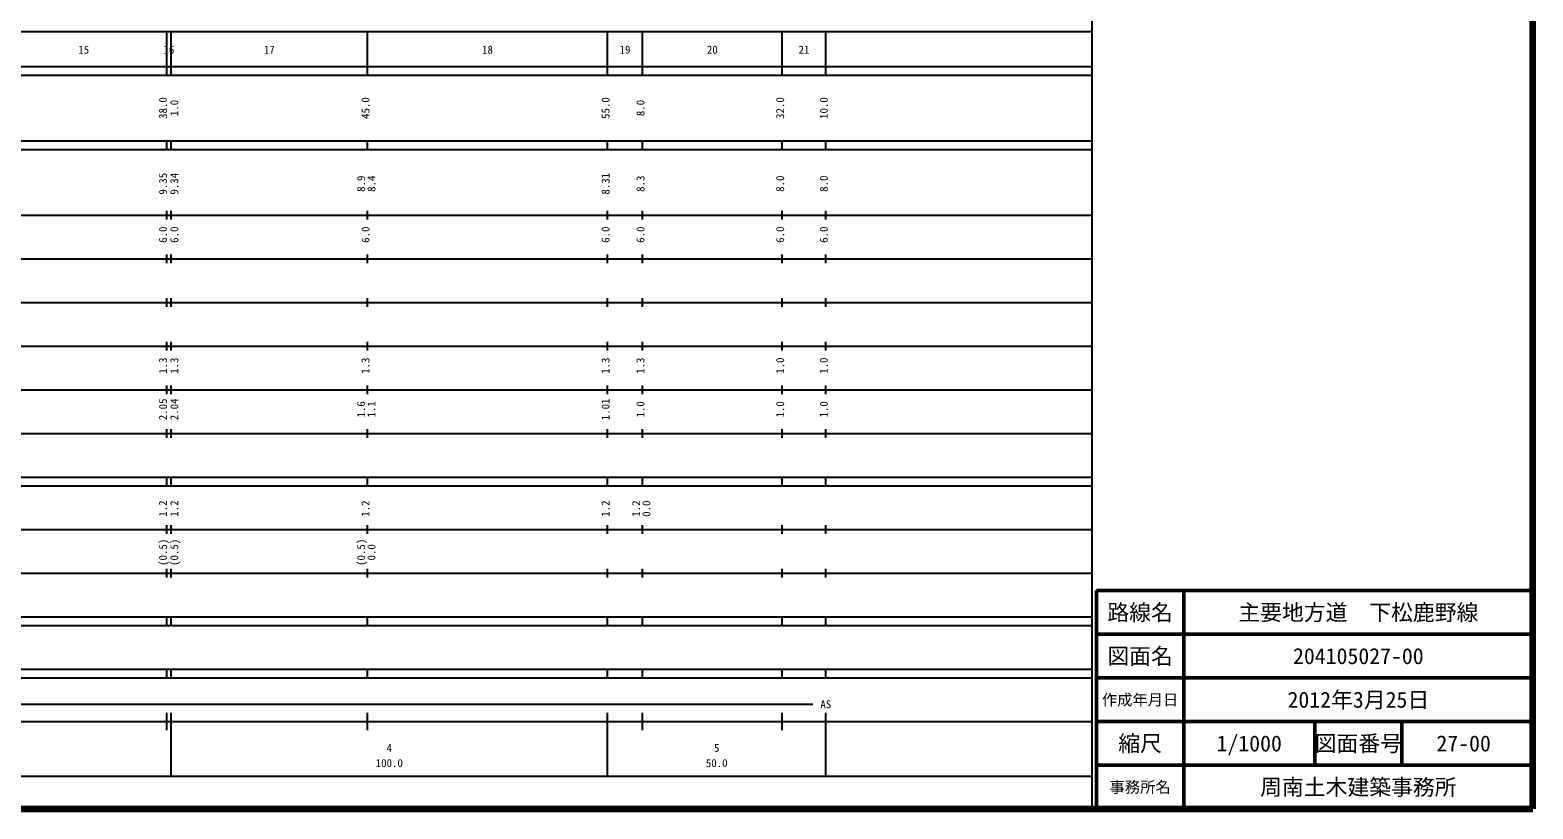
# Model space of a CAD drawing. Units: millimetres on the paper, enlarged 1000 times. Extents: x 40000 to 680000, y 20000 to 380000.
# Drawn here: x 335699 to 680000, y 20000 to 198357 of the extents above; entities that cross this region are included whole.
import ezdxf
from ezdxf.enums import TextEntityAlignment as Align

# ---------------------------------------------------------------- set-up
doc = ezdxf.new("R2010")
doc.units = ezdxf.units.MM
doc.header["$LTSCALE"] = 1000
for name, color, linetype, lineweight in [('M-TTL', 2, 'Continuous', 140), ('M-TTL-BAND', 7, 'Continuous', 25), ('M-TTL-FRAM', 2, 'Continuous', 50), ('M-TTL-LINE', 7, 'Continuous', 50)]:
    doc.layers.add(name, color=color, linetype=linetype, lineweight=lineweight)
doc.layers.add('M-TTL-TXT', color=7, linetype='Continuous')
doc.styles.add('ＭＳ ゴシック', font='')
doc.styles.get('ＭＳ ゴシック').set_extended_font_data('MS Gothic')

msp = doc.modelspace()

# ---------------------------------------------------------------- linework, layer by layer
at = {"layer": 'M-TTL'}
for p, q in [((680000, 20000), (680000, 380000)), ((40000, 20000), (680000, 20000))]:
    msp.add_line(p, q, dxfattribs=at)
at = {"layer": 'M-TTL-BAND'}
for p, q in [((579000, 20000), (579000, 370000)), ((68000, 198000), (579000, 198000)), ((367000, 188000), (367000, 198000)), ((368000, 188000), (368000, 198000)), ((413000, 188000), (413000, 198000)), ((468000, 188000), (468000, 198000)), ((476000, 188000), (476000, 198000)), ((508000, 188000), (508000, 198000)), ((518000, 188000), (518000, 198000)), ((40000, 190000), (579000, 190000)), ((40000, 188000), (579000, 188000)), ((40000, 173000), (579000, 173000)), ((367000, 171000), (367000, 173000)), ((368000, 171000), (368000, 173000)), ((413000, 171000), (413000, 173000)), ((468000, 171000), (468000, 173000)), ((476000, 171000), (476000, 173000)), ((508000, 171000), (508000, 173000)), ((518000, 171000), (518000, 173000)), ((40000, 171000), (579000, 171000)), ((40000, 156000), (579000, 156000)), ((367000, 155000), (367000, 157000)), ((368000, 155000), (368000, 157000)), ((413000, 155000), (413000, 157000)), ((468000, 155000), (468000, 157000)), ((476000, 155000), (476000, 157000)), ((508000, 155000), (508000, 157000)), ((518000, 155000), (518000, 157000)), ((46000, 146000), (579000, 146000)), ((367000, 145000), (367000, 147000)), ((368000, 145000), (368000, 147000)), ((413000, 145000), (413000, 147000)), ((468000, 145000), (468000, 147000)), ((476000, 145000), (476000, 147000)), ((508000, 145000), (508000, 147000)), ((518000, 145000), (518000, 147000)), ((52000, 136000), (579000, 136000)), ((367000, 135000), (367000, 137000)), ((368000, 135000), (368000, 137000)), ((413000, 135000), (413000, 137000)), ((468000, 135000), (468000, 137000)), ((476000, 135000), (476000, 137000)), ((508000, 135000), (508000, 137000)), ((518000, 135000), (518000, 137000)), ((46000, 126000), (579000, 126000)), ((367000, 125000), (367000, 127000)), ((368000, 125000), (368000, 127000)), ((413000, 125000), (413000, 127000)), ((468000, 125000), (468000, 127000)), ((476000, 125000), (476000, 127000)), ((508000, 125000), (508000, 127000)), ((518000, 125000), (518000, 127000)), ((52000, 116000), (579000, 116000)), ((367000, 115000), (367000, 117000)), ((368000, 115000), (368000, 117000)), ((413000, 115000), (413000, 117000)), ((468000, 115000), (468000, 117000)), ((476000, 115000), (476000, 117000)), ((508000, 115000), (508000, 117000)), ((518000, 115000), (518000, 117000)), ((367000, 105000), (367000, 107000)), ((368000, 105000), (368000, 107000)), ((413000, 105000), (413000, 107000)), ((468000, 105000), (468000, 107000)), ((476000, 105000), (476000, 107000)), ((508000, 105000), (508000, 107000)), ((518000, 105000), (518000, 107000)), ((46000, 106000), (579000, 106000)), ((40000, 96000), (579000, 96000)), ((40000, 94000), (579000, 94000)), ((367000, 94000), (367000, 96000)), ((368000, 94000), (368000, 96000)), ((413000, 94000), (413000, 96000)), ((468000, 94000), (468000, 96000)), ((476000, 94000), (476000, 96000)), ((508000, 94000), (508000, 96000)), ((518000, 94000), (518000, 96000)), ((49000, 84000), (579000, 84000)), ((367000, 83000), (367000, 85000)), ((368000, 83000), (368000, 85000)), ((413000, 83000), (413000, 85000)), ((468000, 83000), (468000, 85000)), ((476000, 83000), (476000, 85000)), ((508000, 83000), (508000, 85000)), ((518000, 83000), (518000, 85000)), ((40000, 74000), (579000, 74000)), ((367000, 73000), (367000, 75000)), ((368000, 73000), (368000, 75000)), ((413000, 73000), (413000, 75000)), ((468000, 73000), (468000, 75000)), ((476000, 73000), (476000, 75000)), ((508000, 73000), (508000, 75000)), ((518000, 73000), (518000, 75000)), ((40000, 64000), (579000, 64000)), ((40000, 62000), (579000, 62000)), ((367000, 62000), (367000, 64000)), ((368000, 62000), (368000, 64000)), ((413000, 62000), (413000, 64000)), ((468000, 62000), (468000, 64000)), ((476000, 62000), (476000, 64000)), ((508000, 62000), (508000, 64000)), ((518000, 62000), (518000, 64000)), ((40000, 52000), (579000, 52000)), ((367000, 50000), (367000, 52000)), ((368000, 50000), (368000, 52000)), ((413000, 50000), (413000, 52000)), ((468000, 50000), (468000, 52000)), ((476000, 50000), (476000, 52000)), ((508000, 50000), (508000, 52000)), ((518000, 50000), (518000, 52000)), ((40000, 50000), (579000, 50000)), ((71000, 44000), (515000, 44000)), ((367000, 38000), (367000, 42000)), ((368000, 27500), (368000, 42000)), ((413000, 38000), (413000, 42000)), ((468000, 27500), (468000, 42000)), ((476000, 38000), (476000, 42000)), ((508000, 38000), (508000, 42000)), ((518000, 27500), (518000, 42000)), ((40000, 40000), (579000, 40000)), ((68000, 27500), (579000, 27500))]:
    msp.add_line(p, q, dxfattribs=at)
at = {"layer": 'M-TTL-FRAM'}
for p, q in [((680000, 70000), (580000, 70000)), ((580000, 70000), (580000, 20000))]:
    msp.add_line(p, q, dxfattribs=at)
at = {"layer": 'M-TTL-LINE'}
for p, q in [((600000, 70000), (600000, 20000)), ((680000, 60000), (580000, 60000)), ((680000, 50000), (580000, 50000)), ((680000, 40000), (580000, 40000)), ((630000, 40000), (630000, 30000)), ((650000, 40000), (650000, 30000)), ((680000, 30000), (580000, 30000))]:
    msp.add_line(p, q, dxfattribs=at)

# ---------------------------------------------------------------- texts
at = {"layer": 'M-TTL-BAND', "style": 'ＭＳ ゴシック'}
for s, p in [('15', (348000, 192405)), ('16', (367500, 192405)), ('17', (390500, 192405)), ('18', (440500, 192405)), ('19', (472000, 192405)), ('20', (492000, 192405)), ('21', (513000, 192405)), ('AS', (518000, 42500)), ('4', (418000, 32523)), ('5', (493000, 32523)), ('100.0', (418000, 29033)), ('50.0', (493000, 29033))]:
    msp.add_text(s, height=1833, dxfattribs=at).set_placement(p, align=Align.BOTTOM_CENTER)
for s, p in [('38.0', (367620, 180500)), ('45.0', (414000, 180500)), ('55.0', (469000, 180500)), ('32.0', (509000, 180500)), ('10.0', (519000, 180500)), ('1.0', (370206, 180500)), ('8.0', (477000, 180500)), ('9.35', (367620, 163174)), ('9.34', (370206, 163174)), ('8.31', (469000, 163174)), ('8.9', (413000, 163174)), ('8.4', (415370, 163174)), ('8.3', (477000, 163174)), ('8.0', (509000, 163174)), ('8.0', (519000, 163174)), ('6.0', (367620, 151500)), ('6.0', (370206, 151500)), ('6.0', (414000, 151500)), ('6.0', (469000, 151500)), ('6.0', (477000, 151500)), ('6.0', (509000, 151500)), ('6.0', (519000, 151500)), ('1.3', (367620, 121500)), ('1.3', (370206, 121500)), ('1.3', (414000, 121500)), ('1.3', (469000, 121500)), ('1.3', (477000, 121500)), ('1.0', (509000, 121500)), ('1.0', (519000, 121500)), ('2.05', (367620, 111500)), ('2.04', (370206, 111500)), ('1.01', (469000, 111500)), ('1.6', (413000, 111500)), ('1.1', (415370, 111500)), ('1.0', (477000, 111500)), ('1.0', (509000, 111500)), ('1.0', (519000, 111500)), ('1.2', (367620, 88764)), ('1.2', (370206, 88764)), ('1.2', (414000, 88764)), ('1.2', (469000, 88764)), ('1.2', (476000, 88764)), ('0.0', (478370, 88764)), ('(0.5)', (367620, 78764)), ('(0.5)', (370206, 78764)), ('(0.5)', (413000, 78764)), ('0.0', (415370, 78764))]:
    msp.add_text(s, height=1833, rotation=90, dxfattribs=at).set_placement(p, align=Align.BOTTOM_CENTER)
at = {"layer": 'M-TTL-TXT', "style": 'ＭＳ ゴシック'}
for s, height, p in [('路線名', 3666, (590000, 65000)), ('路線名', 3666, (590000, 65000)), ('主要地方道\u3000下松鹿野線', 3666, (640000, 65000)), ('図面名', 3666, (590000, 55000)), ('図面名', 3666, (590000, 55000)), ('204105027-00', 3666, (640000, 55000)), ('作成年月日', 2566, (590000, 45000)), ('作成年月日', 2566, (590000, 45000)), ('2012年3月25日', 3666, (640000, 45000)), ('縮尺', 3666, (590000, 35000)), ('縮尺', 3666, (590000, 35000)), ('1/1000', 3666, (615000, 35000)), ('図面番号', 3666, (640000, 35000)), ('図面番号', 3666, (640000, 35000)), ('27-00', 3666, (664125, 35000)), ('事務所名', 2566, (590000, 25000)), ('事務所名', 2566, (590000, 25000)), ('周南土木建築事務所', 3666, (640000, 25000))]:
    msp.add_text(s, height=height, dxfattribs=at).set_placement(p, align=Align.MIDDLE_CENTER)

doc.saveas('drawing.dxf')
